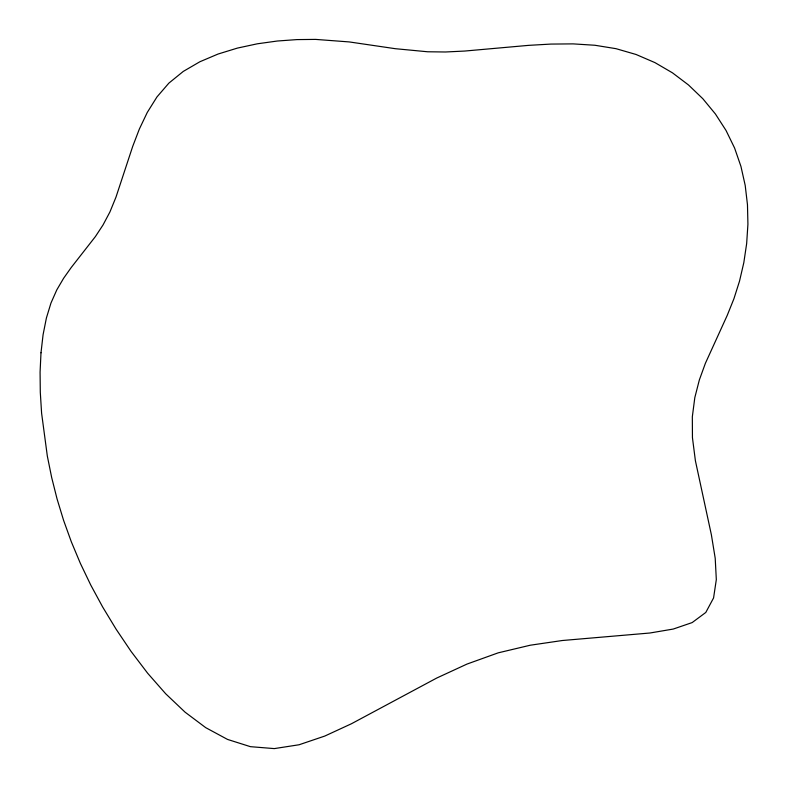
<?xml version="1.0" encoding="UTF-8"?>
<svg xmlns="http://www.w3.org/2000/svg" width="788" height="788" viewBox="0 0 788 788"><rect width="100%" height="100%" fill="white"/><g stroke="black" fill="none" stroke-linecap="round" stroke-linejoin="round"><path stroke-width="1.18" d="M40.996 352.797L40.08 372.103L40.296 392.335L41.606 413.247L47.329 456.065L51.673 477.518L57.061 498.922L63.582 520.326L71.324 541.789L80.356 563.351L90.768 585.07L102.647 606.977L116.072 629.139L131.103 651.459L147.681 673.267L165.697 693.775L185.072 712.165L205.717 727.649L227.525 739.42L250.417 746.669L274.303 748.6L299.095 744.759L324.784 736.061L351.389 723.778L436.7 678.054L466.988 664.077L498.213 652.838L530.235 645.224L562.307 640.516L649.883 633.01L673.228 629.06L692.169 622.579L705.792 612.453L713.573 597.944L716.322 579.584L715.208 558.259L711.387 534.835L695.4 460.744L692.445 437.695L692.337 416.714L694.819 397.605L699.35 379.944L705.388 363.307L727.216 315.417L733.923 298.741L739.528 281.109L743.813 262.66L746.65 243.63L747.92 224.255L747.477 204.772L745.202 185.416L740.947 166.426L734.593 148.036L726.043 130.483L715.405 113.974L702.837 98.727L688.466 84.946L672.46 72.831L654.946 62.616L636.083 54.49L616.019 48.679L594.92 45.261L573.112 43.882L550.891 44.079L528.62 45.359L464.684 51.053L445.437 51.988L427.667 51.772L395.34 48.698L349.212 41.922L315.604 39.4L296.958 39.597L277.356 41.015L257.331 43.803L237.395 48.098L218.069 54.037L199.866 61.76L183.299 71.403L168.878 83.124L156.97 96.934L147.277 112.428L139.338 129.094L132.699 146.42L115.964 197.177L109.926 211.962L103.011 224.994L95.397 236.577L71.196 267.556L63.631 278.243L56.785 289.905L50.964 303.045L46.394 318.017L43.084 334.683L40.996 352.797"/></g></svg>
